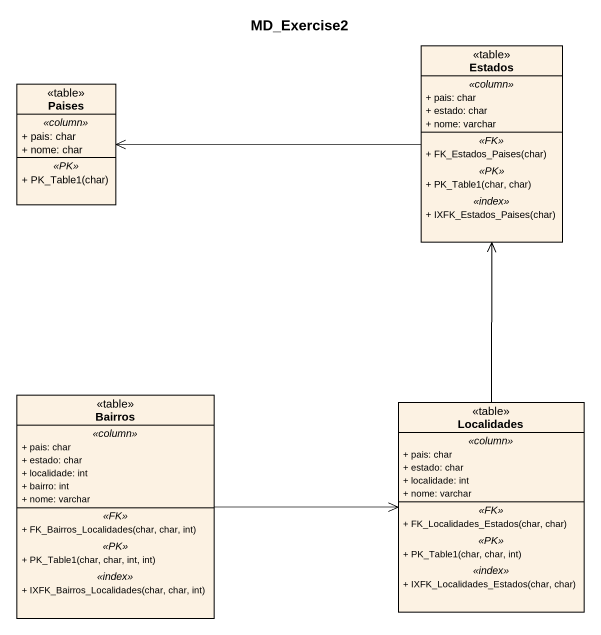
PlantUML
@startuml
title MD_Exercise2
hide circle
hide empty members
skinparam classAttributeIconSize 0
class Estados <<table>> {
  .. <<column>> ..
  + pais: char
  + estado: char
  + nome: varchar
  .. <<FK>> ..
  + FK_Estados_Paises(char)
  .. <<PK>> ..
  + PK_Table1(char, char)
  .. <<index>> ..
  + IXFK_Estados_Paises(char)
}
class Paises <<table>> {
  .. <<column>> ..
  + pais: char
  + nome: char
  .. <<PK>> ..
  + PK_Table1(char)
}
class Bairros <<table>> {
  .. <<column>> ..
  + pais: char
  + estado: char
  + localidade: int
  + bairro: int
  + nome: varchar
  .. <<FK>> ..
  + FK_Bairros_Localidades(char, char, int)
  .. <<PK>> ..
  + PK_Table1(char, char, int, int)
  .. <<index>> ..
  + IXFK_Bairros_Localidades(char, char, int)
}
class Localidades <<table>> {
  .. <<column>> ..
  + pais: char
  + estado: char
  + localidade: int
  + nome: varchar
  .. <<FK>> ..
  + FK_Localidades_Estados(char, char)
  .. <<PK>> ..
  + PK_Table1(char, char, int)
  .. <<index>> ..
  + IXFK_Localidades_Estados(char, char)
}
Estados -left-> Paises
Bairros -right-> Localidades
Localidades -up-> Estados
@enduml
